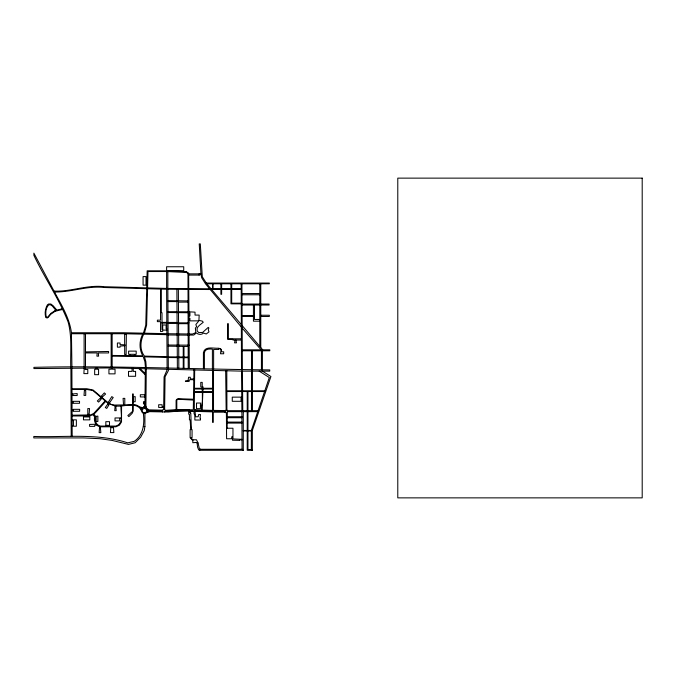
<?xml version="1.0" encoding="UTF-8"?>
<svg xmlns="http://www.w3.org/2000/svg" width="676" height="676" viewBox="0 0 676 676"><rect width="100%" height="100%" fill="white"/><g stroke="black" fill="none" stroke-linecap="round" stroke-linejoin="round"><path stroke-width="1.01" d="M146.269 368.597L145.931 405.465L146.616 408.304L149.041 409.867L162.485 410.18L163.643 409.58L164.082 376.845L167.437 369.028M145.332 368.581L144.96 403.504C145.771 406.749 141.816 407.434 141.25 410.18L142.298 412.613L143.954 413.619L149.607 411.642L168.197 412.014L178.422 411.067L193.328 411.067L194.046 411.735L194.046 413.687L194.865 415.14L194.865 420.024L200.485 420.024L200.485 418.317L200.003 418.317L200.485 414.557L198.651 414.557L198.161 416.754L195.474 416.754L194.95 409.884L194.282 409.098L194.68 369.645L193.953 369.645L193.302 409.833L177.957 409.512L165.519 410.383L164.623 409.58L165.062 376.845L168.375 370.625L168.594 369.054M146.743 288.703L145.771 325.207L143.447 333.183M147.588 288.728L146.607 325.207L144.419 333.2M146.743 287.883L147.157 270.806L166.617 270.806L186.348 271.71L188.638 273.163L189.331 368.251M147.588 287.908L147.976 271.541L166.617 271.541L186.348 272.445L187.979 273.417L188.232 368.234M144.909 426.438L144.258 430.544L140.667 437.211L135.141 442.746L128.499 444.411L112.115 440.422L100.014 438.707L83.663 437.921L33.8 437.921L33.8 436.451C65.065 437.533 97.428 432.961 127.756 442.848L134.186 441.377C143.506 435.183 144.596 423.624 143.363 413.442L144.326 412.867L144.909 413.433L144.909 426.438L143.363 426.632M147.689 409.301L147.917 411.895M227.144 428.238L227.364 410.315L225.167 410.408L225.167 412.605L226.392 412.605L226.604 438.749L231.741 438.749L231.741 436.789L232.468 436.789L232.468 440.211L239.558 440.372L239.558 439.839L242.05 439.839M164.775 412.014L165.519 410.383M62.792 309.422L57.316 310.673L53.167 305.772L50.827 304.006L48.621 304.006L47.413 304.825C45.3 308.56 44.447 313.419 45.85 317.534L47.151 317.999L48.216 317.399L50.675 314.357L54.857 311.425L55.035 310.707L62.42 308.678M144.96 404.975L145.01 406.191L144.233 407.434L143.768 407.062M262.389 371.132L270.924 376.524L252.351 430.468L252.351 450.267L251.337 449.574L251.337 430.468L269.318 377.538L259.195 371.132M143.726 334.164C140.253 340.873 139.586 349.982 144.453 356.108L167.031 356.7M142.746 334.147C139.197 340.873 139.053 349.103 142.754 355.779L112.14 355.441M142.923 407.552C139.155 407.949 136.729 403.555 132.665 404.772L114.574 405.068L111.16 404.4L108.549 403.09L108.946 402.347L108.456 402.051L111.777 396.626L113.23 397.522L109.106 403.437M108.261 403.471L105.287 407.518L106.74 408.414L108.802 405.085L108.287 404.772L108.87 403.817M162.375 411.971L162.485 410.67L147.478 410.577L145.585 407.67L145.323 405.008M101.147 397.327L97.336 400.952L98.62 402.076L101.197 399.136L100.741 398.73L101.603 397.733M101.958 397.319L105.591 394.049L104.332 392.891L101.518 395.959L102 396.398L101.518 396.922M105.211 400.851L93.719 413.45L90.626 414.912L72.087 415.233L72.087 415.968L89.19 415.968L92.95 414.675L95.257 412.918L105.769 401.333M192.804 440.608L190.117 437.676L190.117 429.606L192.069 429.606L192.069 437.676L190.877 437.676L192.804 439.78L192.804 442.721L196.471 442.425L197.037 442.941L197.637 447.301L198.626 449.793L199.521 450.267L200.434 449.287L242.05 449.287L243.275 450.267L243.275 411.642L242.785 410.67L242.397 371.132M146.202 407.155L145.585 407.67L144.233 407.434M188.857 275.081L199.124 275.081L200.924 274.245L201.718 277.811L205.496 283.793L242.397 328.359L261.105 349.813M165.417 410.831L189.398 409.833M55.035 310.707L51.122 313.174L47.599 317.221L46.298 317.23C45.3 313.165 45.622 307.665 48.883 304.724C52.449 304.192 53.666 308.535 56.049 310.292M54.857 311.425L57.316 310.673M96.06 424.258L89.578 424.41L89.578 426.362L94.716 426.362L94.716 425.381L96.558 424.858M188.122 273.865L199.124 273.865L200.924 273.358L200.924 274.245M70.743 367.152C70.321 352.128 72.171 336.69 68.115 321.996C59.023 298.674 44.565 277.92 33.885 255.334L33.885 253.137L54.502 291.998C71.369 292.302 87.398 285.475 104.442 287.511L165.772 289.243L210.777 289.539M54.088 291.111C71.115 291.871 87.246 284.562 104.442 286.725L167.724 288.458L209.628 288.77M141.25 410.18C136.096 400.716 122.652 407.78 114.574 405.803L108.202 403.445L92.865 390.551L86.883 389.477L71.977 389.477L71.977 388.751L86.883 388.751L93.077 390.001L108.549 403.09M112.368 367.913L33.918 368.572L33.918 367.347C112.554 365.471 191.139 369.248 269.741 369.907L269.741 371.132L241.509 371.132L112.368 367.913L112.368 369.206L115.038 369.206L115.038 373.853L108.929 373.853L108.929 369.206L111.396 369.206L111.396 367.921M187.835 300.921L167.91 300.634L167.91 301.597L176.96 301.597L176.96 300.634M178.43 302.13L187.844 302.071M167.978 311.72L177.028 311.67M167.986 312.523L187.903 312.735L187.903 311.763L178.489 311.763L178.489 312.735M166.862 328.874L166.127 328.874L166.127 324.987L162.705 324.987L162.705 329.601L162.012 329.601L162.012 312.726L161.285 312.726L161.285 289.117L160.55 289.117L160.55 320.17L157.373 320.17L157.373 321.641L160.55 321.641L160.55 331.544L162.747 331.308L162.747 330.116L166.871 330.091M168.18 345.03L189.153 345.149M168.189 346.163L188.105 346.467L188.105 345.149M168.248 356.81L183.238 356.996M168.256 357.545L183.238 357.688M146.988 277.625L146.008 277.625L146.008 276.594L143.075 276.594L143.075 285.145L146.008 285.145L146.008 284.114L146.836 284.114M146.971 278.36L146.008 278.36L146.008 283.379L146.853 283.379M206.019 283.058L269.327 283.058L269.327 283.793L206.788 283.793L202.31 276.754L200.307 243.901L199.234 243.901L200.924 273.358M210.895 288.686L241.188 288.686M211.47 289.37L241.188 289.37M241.923 293.545L259.787 293.545M241.923 294.77L259.787 294.77M241.188 303.169L231.699 303.169L231.699 289.37M241.188 303.837L230.964 303.837L230.964 283.793M241.923 304.048L269.082 304.048L269.082 305.02L241.923 305.02M188.917 312.751L189.939 312.751L189.939 315.929L188.942 315.929M260.767 315.244L269.327 315.244L269.327 316.469L260.767 316.469M241.923 315.574L253.432 315.574M241.923 316.393L253.432 316.393M188.959 318.362L189.939 318.362L189.905 320.855L198.896 320.855L195.863 324.548L196.606 326.643L195.364 328.156L195.77 332.153L194.925 333.04L192.423 334.029L168.113 333.733M259.787 319.461L254.497 319.461L254.497 305.02M259.787 321.168L253.432 321.168L253.432 305.02M162.012 322.376L166.82 322.376L166.82 323.111L162.012 323.111M188.993 322.841L178.557 322.841L178.557 323.686L187.97 323.686L187.97 322.841M177.095 323.466L168.045 323.466L168.045 322.444L177.095 322.444L177.095 323.466L178.557 323.686M54.502 291.998C61.448 304.977 69.434 317.897 71.445 332.753L123.505 332.753L166.887 333.69M71.445 332.753L71.445 333.733L123.505 333.733L166.896 334.671M168.121 334.958L188.038 335.152M189.086 335.051L193.725 335.051L196.412 332.93C198.313 334.772 201.566 334.916 203.501 333.057L206.264 333.978L208.969 331.891L208.25 329.677L208.909 327.978L208.25 327.387L202.631 332.44L198.752 332.592L197.198 331.037C195.786 326.761 200.738 324.615 203.239 322.249L202.301 321.125L198.921 320.339L199.175 315.084L195.026 315.084L195.026 312.151L187.894 311.763M241.509 338.82L228.311 338.82L228.311 323.66L227.575 323.66L227.575 339.31L232.95 339.31L232.95 340.036L241.509 340.036M125.052 344.87L120.074 344.616L120.074 343.011L117.387 343.011L117.387 347.168L120.074 347.168L120.074 346.087L125.052 345.723M242.397 349.813L269.792 349.813L269.792 350.785L242.397 350.785M85.497 351.909L108.591 351.478L108.591 352.948L98.341 352.948L98.603 356.159L96.896 356.159L97.209 352.948L85.497 352.923M183.973 357.055L188.165 357.055M183.973 357.688L188.173 357.688M193.953 378.957L190.294 378.957L190.294 377.242L188.579 377.242L188.089 380.571L185.461 380.918L185.461 381.408L189.128 381.408L189.128 380.427L190.041 379.684L193.953 379.684M194.68 388.269L212.534 388.269M194.68 389.004L212.534 389.004M251.48 390.779L226.806 390.779L226.806 370.659M252.461 390.779L265.051 390.779M251.48 391.539L226.891 391.539L226.891 410.315M252.461 391.539L264.806 391.539M194.68 391.649L212.534 391.649M194.68 392.384L212.534 392.384M71.994 394.007L77.182 393.567L77.182 395.519L73.025 395.519L73.025 394.742L72.002 394.742M145.053 394.733L140.338 394.733L140.338 396.939L145.027 396.939M145.044 394.978L144.487 394.978L144.487 396.694L145.027 396.694M133.155 396.846L135.166 396.601L135.166 401.738L133.155 401.738M241.907 397.142L232.265 397.142L232.265 401.29L241.062 401.29L241.062 397.868L241.907 397.868M133.155 397.294L133.155 401.358M193.378 399.237L178.067 398.705L176.757 399.364L176.098 400.395L176.098 409.681M193.302 400.057L177.915 399.246L176.799 400.2L176.799 409.614M144.977 401.705L143.473 401.705L143.473 403.91L144.444 403.91L144.444 402.195L144.968 402.195M72.028 402.017L73.169 402.017L73.169 401.324L79.531 401.324L79.531 403.285L73.169 403.285L73.169 402.719L72.028 402.719M163.676 406.707L162.096 406.707L162.096 404.747L158.674 404.747L158.674 407.434L163.668 407.434M163.643 409.58L164.623 409.58M72.062 409.893L73.295 409.893L73.295 409.326L79.65 409.326L79.65 411.278L73.295 411.278L73.295 410.628L72.062 410.628M191.426 429.606L190.767 413.028L189.415 412.047L188.9 410.416L165.417 411.354M225.167 410.585L213.506 410.391L213.506 370.237M227.364 410.67L241.907 410.67L242.05 449.287M242.785 410.67L247.222 410.67M247.957 410.67L258.19 410.67M189.415 411.067L193.328 411.067M147.478 411.059L162.375 411.481M225.167 411.076L214.14 411.076L214.14 411.583L225.167 411.583M227.364 411.642L242.05 411.642M243.275 411.642L257.852 411.642M189.415 412.047L188.697 412.047L188.697 414.244L189.415 414.244L189.415 419.872L190.15 419.872L190.767 429.606M225.167 412.073L213.261 412.106L213.261 422.373L212.534 422.373L212.534 411.861L194.933 411.371M95.443 416.45L97.868 416.095L97.868 421.469L96.161 421.469L96.161 416.94L95.443 416.94M227.364 416.746L242.05 416.746M227.364 417.717L242.05 417.717M121.156 417.954L115.03 417.954L115.03 420.886L119.669 420.886L119.669 418.444L121.156 418.444M72.104 419.855L76.371 419.855L76.371 426.218L72.129 426.218M72.104 420.59L73.439 420.59L73.439 425.483L72.129 425.483M227.364 422.094L242.05 422.094M227.144 423.075L242.05 423.075M226.604 428.238L232.958 428.238L232.958 438.901L242.05 439.358M243.275 430.468L252.351 430.468M243.275 430.958L251.337 430.958M192.804 439.78L196.471 439.78L198.017 442.941L199.268 448.205L200.434 449.287M197.037 442.941L198.017 442.941M251.337 449.574L247.957 449.574L247.957 391.539M199.521 450.267L243.275 450.267M252.351 450.267L247.222 450.267L247.222 391.539M112.14 356.176L143.177 356.522L144.943 361.787L145.45 367.499M167.031 357.427L144.461 356.844L145.83 361.533L146.269 367.516M194.95 410.374L212.534 410.881L212.534 411.371L194.933 410.881M194.95 409.884L201.625 410.079L201.625 406.31L200.434 406.31L200.434 408.659L196.522 408.659L196.522 403.031L200.434 403.031L200.434 405.82L201.625 405.82L202.369 401.916L202.369 392.384M142.188 408.304L140.515 407.949L141.588 409.369M139.907 368.471L145.281 373.583M138.757 368.445L145.264 374.791M262.685 349.813L206.788 283.793M93.846 414.177L95.443 416.205C94.564 420.168 95.907 425.407 100.504 426.066L115.9 426.066C124.545 423.463 120.201 412.022 121.08 405.693M92.95 414.675L94.606 416.788C93.609 420.962 95.764 426.463 100.504 426.801L115.9 426.801L119.432 425.179L121.519 421.925L121.57 405.685M71.445 333.733L71.926 367.144M178.354 289.404L178.836 368.074M176.884 289.387L177.374 368.048M167.842 289.243L168.316 367.896M166.617 289.243L167.099 367.871M71.884 368.251L72.171 436.451M70.912 368.259L71.2 436.451M262.406 350.785L262.406 369.907M261.426 350.785L261.426 369.907M260.767 283.793L260.767 347.582M259.787 283.793L259.787 304.048M259.787 305.02L259.787 346.45M252.461 350.785L252.461 369.907M252.461 371.132L252.461 410.67M251.48 350.785L251.48 369.907M251.48 371.132L251.48 410.67M242.397 369.907L241.923 283.793M241.907 410.67L241.509 371.132M241.509 369.907L241.188 283.793M235.865 340.036L236.49 342.833L234.538 342.833L235.197 340.036M231.699 283.793L231.699 288.686M226.156 410.408L225.674 370.625M221.635 283.793L221.635 288.686M221.635 289.37L221.635 294.305L220.908 294.305L220.908 289.37M220.908 283.793L220.908 288.686M213.624 369.02L213.624 349.433L218.509 349.433L218.509 348.816L219.979 348.816L220.976 349.889L220.511 353.768L223.68 353.768L223.68 351.807L221.525 351.807L221.525 350.117L220.63 348.698L218.509 348.208C213.658 348.63 204.575 345.69 203.417 352.838L203.417 368.699M213.033 283.793L213.033 288.686M212.543 283.793L212.543 288.686M212.534 370.211L212.534 410.391L202.082 410.095L202.859 392.384M212.399 368.986L212.399 349.188C209.357 348.698 204.777 348.892 204.397 352.838L204.397 368.733M202.961 388.269L202.961 386.765L202.225 386.241L202.225 382.363L200.764 382.363L200.764 386.765L202.225 387.179L202.225 388.269M202.961 389.004L202.961 391.649M202.225 389.004L202.225 391.649M199.124 273.865L199.124 275.081M190.277 411.076L190.277 413.028M186.348 271.71L186.348 272.445M183.973 346.467L183.973 368.158M183.238 346.467L183.238 368.15M178.701 345.149L178.701 346.467M166.617 270.806L166.617 266.758L183.728 266.758L183.728 270.67L167.842 270.67L167.842 288.466L166.617 288.432L166.617 271.541M162.485 410.18L162.485 410.67M135.158 355.694L135.158 354.3L136.197 354.3L136.197 351.123L128.617 351.123L128.617 354.3L129.648 354.3L129.648 355.635M134.423 355.686L134.423 354.3L130.383 354.3L130.383 355.644M133.273 368.335L133.273 371.394L135.597 371.394L135.597 376.287L128.508 376.287L128.508 371.394L132.048 371.394L132.048 368.31M133.155 404.78L133.155 393.888L132.665 393.888L132.665 404.772M133.155 405.499L133.155 411.118L132.158 413.315L128.879 416.61L127.84 415.571L132.564 411.338L132.665 405.499M126.108 355.593L126.353 334.35L124.638 334.35L124.697 354.418L125.381 354.418L125.381 355.584M124.266 404.907L124.79 404.231L124.79 398.367L123.074 398.367L123.531 404.924M115.757 405.777L116.196 410.662L114.726 410.662L115.157 405.794M113.433 426.801L113.855 432.589L110.433 432.589L110.864 426.801M112.706 426.801L112.706 427.705L111.599 427.705L111.599 426.801M112.14 333.733L112.14 366.933L111.151 366.941L111.151 333.733M108.963 426.066L108.963 425.339L109.504 425.339L109.504 421.672L105.836 421.672L105.836 425.339L106.487 425.339L106.487 426.066M108.473 426.066L108.473 425.339L106.977 425.339L106.977 426.066M100.335 426.784L100.842 432.632L99.127 432.632L99.6 426.7M97.023 368.04L97.023 369.299L98.578 369.299L98.578 374.673L94.665 374.673L94.665 369.299L96.043 369.299L96.043 368.048M89.823 415.799L89.823 419.855L83.469 419.855L83.469 415.968M89.08 415.233L89.519 408.566L87.804 408.566L87.804 414.185L88.345 414.185L88.345 415.233M89.088 415.968L89.088 416.923L84.061 416.923L84.061 415.968M85.497 333.733L85.497 367.076M85.168 368.141L85.168 369.459L87.787 369.459L87.787 373.608L83.883 373.608L84.187 368.15M85.193 389.477L85.193 390.289L85.717 390.289L85.717 395.426L84.01 395.426L84.466 389.477M84.111 333.733L84.111 367.085M642.2 178.134L397.784 178.134L397.784 497.866L642.2 497.866L642.2 178.134M143.236 412.521A2.197 2.197 0 0 0 146.616 410.763A2.197 2.197 0 0 0 143.405 408.718A2.197 2.197 0 0 0 143.236 412.521"/></g></svg>
